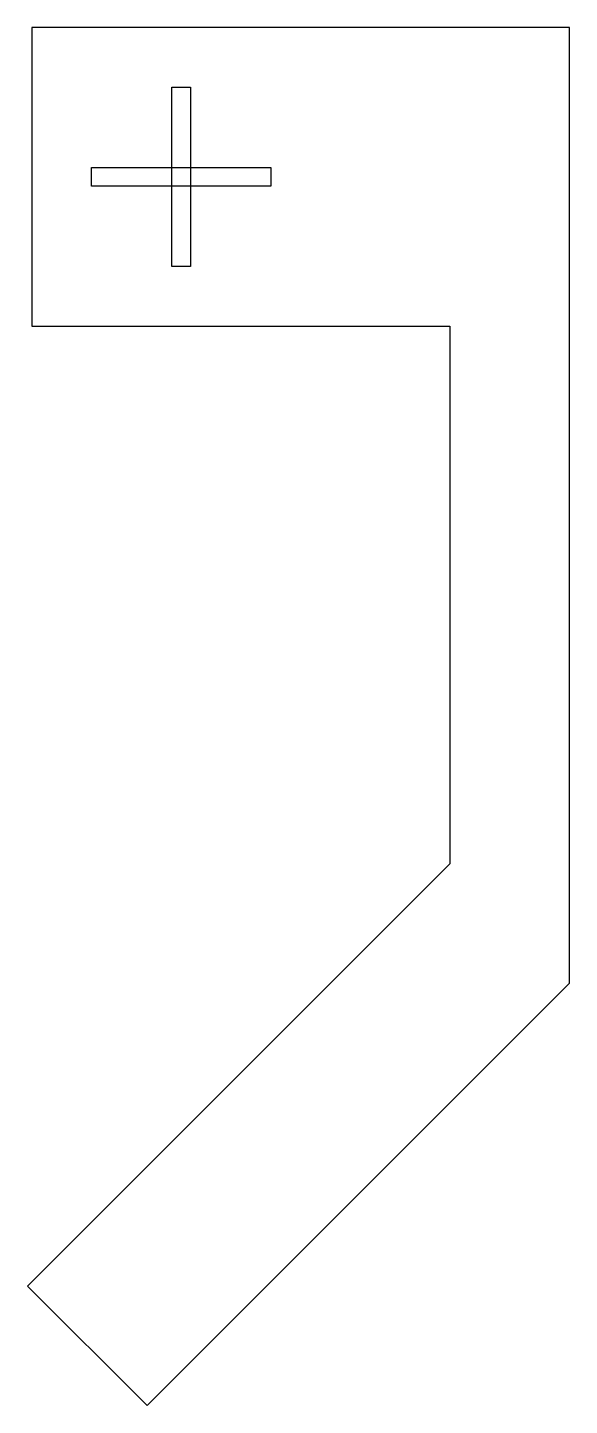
# Model space of a CAD drawing. Header units: millimetres. Extents: x 69 to 160, y -127 to 104.
import ezdxf

# ---------------------------------------------------------------- set-up
doc = ezdxf.new("R2010")
doc.units = ezdxf.units.MM
doc.layers.get('0').update_dxf_attribs({"linetype": 'CONTINUOUS'})

msp = doc.modelspace()

# ---------------------------------------------------------------- linework, layer by layer
for points in [[(70.05, 53.78), (140.05, 53.78), (140.05, -36.22), (69.34, -106.93), (89.34, -126.93), (160.05, -56.22), (160.05, 53.78), (160.05, 103.78), (70.05, 103.78)], [(96.6, 63.78), (93.5, 63.78), (93.5, 93.78), (96.6, 93.78)], [(110.05, 77.23), (80.05, 77.23), (80.05, 80.33), (110.05, 80.33)]]:
    msp.add_lwpolyline(points, close=True)

doc.saveas('drawing.dxf')
